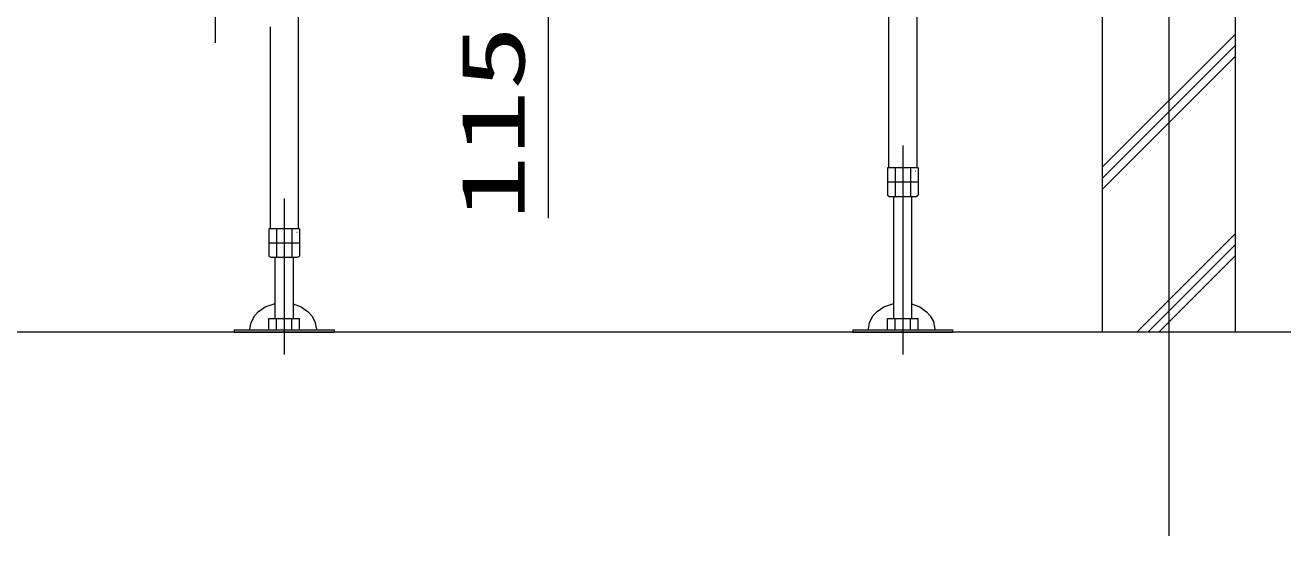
# Model space of a CAD drawing. Units: millimetres on the paper. Extents: x -305 to 305, y -152 to 152.
# Drawn here: x -225.81 to -187.76, y 9.43 to 24.8 of the extents above; entities that cross this region are included whole.
import ezdxf
from ezdxf.enums import TextEntityAlignment as Align

# ---------------------------------------------------------------- set-up
doc = ezdxf.new("R2010")
doc.units = ezdxf.units.MM
doc.linetypes.add('LONG_CHAIN', pattern=[21, 18, -1, 1, -1])
doc.layers.add('0-0_0', color=7, linetype='Continuous', lineweight=9)
doc.layers.add('0-1_VIEW0001', color=7, linetype='Continuous', lineweight=9)
doc.styles.add('ＭＳ ゴシック', font='')
doc.styles.get('ＭＳ ゴシック').set_extended_font_data('MS Gothic')

msp = doc.modelspace()

# ---------------------------------------------------------------- linework, layer by layer
at = {"layer": '0-0_0'}
msp.add_line((-210.09, 27.265), (-210.09, 18.993), dxfattribs=at)
at = {"layer": '0-1_VIEW0001', "linetype": 'LONG_CHAIN'}
for p, q in [((-191.425, 111.391), (-191.425, 9.433)), ((-220.091, 24.266), (-220.091, 29.611)), ((-199.425, 21.177), (-199.425, 14.891)), ((-218.025, 19.587), (-218.025, 14.891))]:
    msp.add_line(p, q, dxfattribs=at)
at = {"layer": '0-1_VIEW0001'}
for p, q in [((-199.848, 25.929), (-199.848, 20.505)), ((-199.001, 25.912), (-199.001, 20.505)), ((-193.425, 25.891), (-193.425, 15.558)), ((-189.425, 25.891), (-189.425, 15.558)), ((-217.601, 25.205), (-217.601, 18.671)), ((-218.448, 24.748), (-218.448, 18.671)), ((-193.425, 20.522), (-189.425, 24.522)), ((-193.425, 20.189), (-189.425, 24.189)), ((-193.425, 19.855), (-189.425, 23.855)), ((-198.963, 20.505), (-199.887, 20.505)), ((-199.887, 20.505), (-199.887, 19.683)), ((-199.656, 20.505), (-199.656, 19.638)), ((-199.194, 20.505), (-199.194, 19.638)), ((-199.041, 20.405), (-199.031, 20.405)), ((-198.963, 20.505), (-198.963, 19.683)), ((-198.963, 20.071), (-199.887, 20.071)), ((-199.887, 19.683), (-199.808, 19.638)), ((-199.041, 19.638), (-199.808, 19.638)), ((-199.691, 15.968), (-199.691, 19.638)), ((-199.158, 19.638), (-199.158, 15.968)), ((-199.041, 19.638), (-198.963, 19.683)), ((-218.487, 18.671), (-218.487, 17.85)), ((-217.563, 18.671), (-218.487, 18.671)), ((-218.256, 18.671), (-218.256, 17.805)), ((-217.794, 18.671), (-217.794, 17.805)), ((-217.563, 18.671), (-217.563, 17.85)), ((-217.641, 18.571), (-217.631, 18.571)), ((-192.389, 15.558), (-189.425, 18.522)), ((-217.563, 18.238), (-218.487, 18.238)), ((-192.056, 15.558), (-189.425, 18.189)), ((-218.487, 17.85), (-218.408, 17.805)), ((-217.641, 17.805), (-218.408, 17.805)), ((-218.291, 15.968), (-218.291, 17.805)), ((-217.758, 17.805), (-217.758, 15.968)), ((-217.641, 17.805), (-217.563, 17.85)), ((-191.723, 15.558), (-189.425, 17.856)), ((-219.525, 15.635), (-219.525, 15.558)), ((-219.525, 15.635), (-216.525, 15.635)), ((-218.487, 15.968), (-217.563, 15.968)), ((-218.487, 15.635), (-218.487, 15.968)), ((-218.256, 15.635), (-218.256, 15.968)), ((-217.794, 15.635), (-217.794, 15.968)), ((-217.563, 15.635), (-217.563, 15.968)), ((-216.525, 15.635), (-216.525, 15.558)), ((-199.887, 15.635), (-199.887, 15.968)), ((-199.887, 15.968), (-198.963, 15.968)), ((-199.656, 15.635), (-199.656, 15.968)), ((-199.194, 15.635), (-199.194, 15.968)), ((-198.963, 15.635), (-198.963, 15.968)), ((-187.758, 15.558), (-255.758, 15.558)), ((-219.525, 15.558), (-216.525, 15.558))]:
    msp.add_line(p, q, dxfattribs=at)
for points in [[(-219.057, 15.635), (-219.057, 15.648), (-219.022, 15.856), (-218.912, 16.063), (-218.796, 16.187), (-218.597, 16.321), (-218.291, 16.425)], [(-217.758, 16.411), (-217.515, 16.32), (-217.305, 16.175), (-217.197, 16.056), (-217.1, 15.882), (-217.057, 15.648), (-217.057, 15.635)], [(-200.457, 15.635), (-200.457, 15.648), (-200.422, 15.856), (-200.312, 16.063), (-200.196, 16.187), (-199.997, 16.321), (-199.691, 16.425)], [(-199.158, 16.411), (-198.915, 16.32), (-198.705, 16.175), (-198.597, 16.056), (-198.5, 15.882), (-198.457, 15.648), (-198.457, 15.635)], [(-200.925, 15.635), (-197.925, 15.635), (-197.925, 15.558)], [(-200.925, 15.635), (-200.925, 15.558), (-197.925, 15.558)]]:
    msp.add_lwpolyline(points, dxfattribs=at)

# ---------------------------------------------------------------- texts
at = {"layer": '0-0_0', "style": 'ＭＳ ゴシック', "width": 1.5}
msp.add_text('115', height=1.921, rotation=90, dxfattribs=at).set_placement((-210.22, 18.922), align=Align.BOTTOM_LEFT)

doc.saveas('drawing.dxf')
